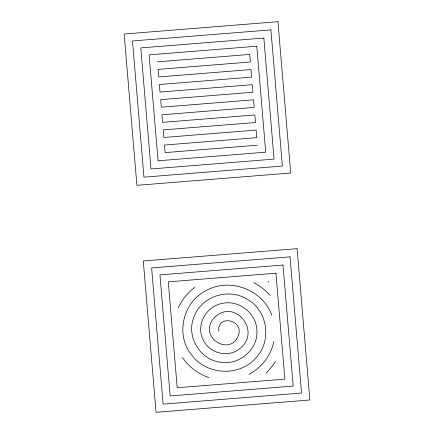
<?xml version="1.0" encoding="UTF-8"?>
<svg xmlns="http://www.w3.org/2000/svg" width="434" height="434" viewBox="0 0 434 434"><rect width="100%" height="100%" fill="white"/><g stroke="black" fill="none" stroke-linecap="round" stroke-linejoin="round"><path stroke-width="0.65" d="M273.941 341.308L273.529 343.153A49.275 48.462 2.7 0 1 248.856 374.368M275.617 361.175L274.066 363.578A58.275 57.321 2.7 0 1 267.691 371.352L265.982 373.028M157.455 61.818L249.74 54.429L250.38 61.991L158.09 69.386L158.73 76.948L251.015 69.559L251.655 77.122L159.37 84.516L160.005 92.079L252.29 84.69L252.93 92.252L160.645 99.646L161.285 107.214L253.57 99.82L254.205 107.388L161.92 114.777L162.56 122.345L254.845 114.95L255.485 122.518L163.2 129.907L163.835 137.475L256.12 130.081L256.76 137.649L164.475 145.043L165.115 152.605L257.4 145.211M209.004 377.591L205.005 376.083A51.516 50.669 2.7 0 1 183.924 359.515L182.388 357.361M253.7 282.61L258.534 285.42A56.013 55.091 2.7 0 1 266.698 291.881L270.067 295.397M268.228 281.449L268.939 282.013M271.733 315.111C262.749 289.852 230.188 277.369 206.682 290.319C183.045 301.375 174.859 335.102 191.871 355.229C206.785 375.405 240.056 376.924 256.212 357.486C272.161 340.641 267.566 310.234 247.065 299.189C228.485 287.454 200.6 296.498 193.694 317.688C186.251 336.551 199.89 359.629 220.022 362.13C238.559 365.802 258.23 349.864 256.89 330.665C256.716 313.353 238.689 299.292 221.866 303.507C206.231 306.258 195.815 324.854 202.96 339.361C208.477 352.554 226.575 358.093 238.309 349.723C264.176 332.005 232.727 294.919 212.524 319.76C199.168 338.77 232.011 357.269 238.792 334.066C242.785 319.25 216.653 314.78 218.882 331.099M178.26 307.988A53.773 52.888 2.7 0 1 194.801 287.335M277.95 21.7L124.14 34.02L136.905 185.334L290.715 173.014L277.95 21.7M270.897 29.881L132.468 40.97L143.958 177.148L282.382 166.065L270.897 29.881M263.845 38.062L140.795 47.919L151.01 168.967L274.055 159.115L263.845 38.062M256.792 46.243L149.128 54.868L158.063 160.786L265.727 152.166L256.792 46.243M297.095 248.666L143.285 260.986L156.05 412.3L309.86 399.98L297.095 248.666M290.042 256.852L151.618 267.935L163.103 404.119L301.532 393.03L290.042 256.852M282.99 265.033L159.945 274.885L170.155 395.938L293.205 386.081L282.99 265.033M275.937 273.214L168.273 281.834L177.208 387.757L284.872 379.132L275.937 273.214"/></g></svg>
